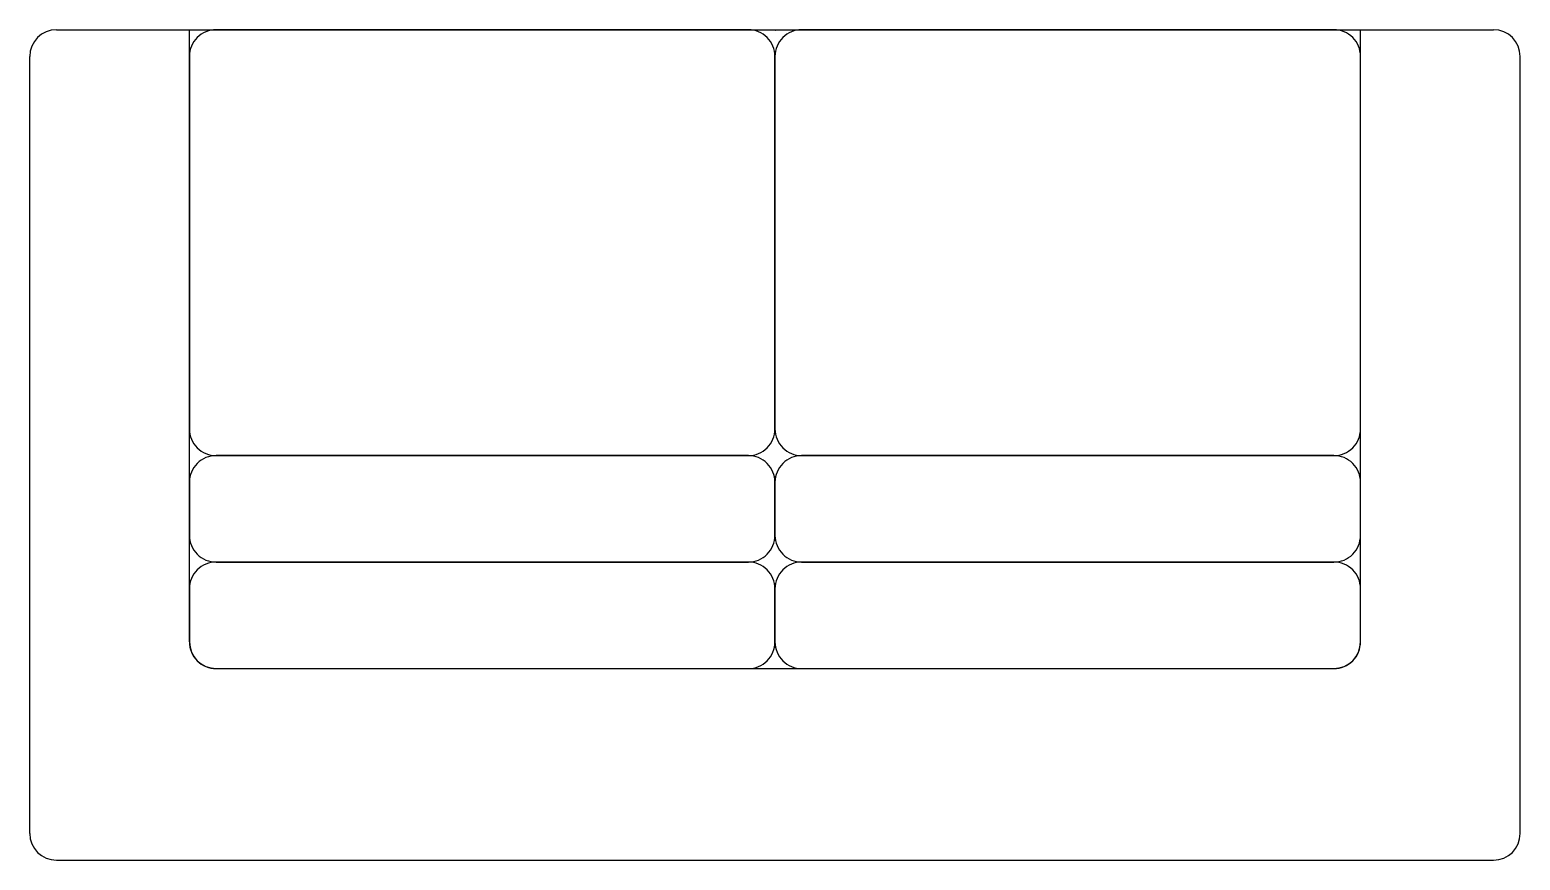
# Model space of a CAD drawing. Extents: x 5565 to 6965, y 7873 to 8653.
import ezdxf

# ---------------------------------------------------------------- set-up
doc = ezdxf.new("R2010")
doc.units = 0
doc.header["$MEASUREMENT"] = 0
doc.layers.get('0').update_dxf_attribs({"linetype": 'CONTINUOUS'})

msp = doc.modelspace()

# ---------------------------------------------------------------- linework, layer by layer
at = {"color": 4}
for p, q in [((5589.6, 8653.4), (6939.6, 8653.4)), ((5714.6, 8078.4), (5714.6, 8653.4)), ((6814.6, 8078.4), (6814.6, 8653.4)), ((5564.6, 7898.4), (5564.6, 8628.4)), ((6964.6, 7898.4), (6964.6, 8628.4)), ((5589.6, 7873.4), (6939.6, 7873.4))]:
    msp.add_line(p, q, dxfattribs=at)
at = {"color": 2}
msp.add_line((5739.6, 8053.4), (6789.6, 8053.4), dxfattribs=at)
for points in [[(5739.6, 8253.4), (6239.6, 8253.4, 0.414214), (6264.6, 8278.4), (6264.6, 8628.4, 0.414214), (6239.6, 8653.4), (5739.6, 8653.4, 0.414214), (5714.6, 8628.4), (5714.6, 8278.4, 0.414214)], [(6289.6, 8253.4), (6789.6, 8253.4, 0.414214), (6814.6, 8278.4), (6814.6, 8628.4, 0.414214), (6789.6, 8653.4), (6289.6, 8653.4, 0.414214), (6264.6, 8628.4), (6264.6, 8278.4, 0.414214)], [(5739.6, 8153.4), (6239.6, 8153.4, 0.414214), (6264.6, 8178.4), (6264.6, 8228.4, 0.414214), (6239.6, 8253.4), (5739.6, 8253.4, 0.414214), (5714.6, 8228.4), (5714.6, 8178.4, 0.414214)], [(6289.6, 8153.4), (6789.6, 8153.4, 0.414214), (6814.6, 8178.4), (6814.6, 8228.4, 0.414214), (6789.6, 8253.4), (6289.6, 8253.4, 0.414214), (6264.6, 8228.4), (6264.6, 8178.4, 0.414214)], [(5739.6, 8053.4), (6239.6, 8053.4, 0.414214), (6264.6, 8078.4), (6264.6, 8128.4, 0.414214), (6239.6, 8153.4), (5739.6, 8153.4, 0.414214), (5714.6, 8128.4), (5714.6, 8078.4, 0.414214)], [(6289.6, 8053.4), (6789.6, 8053.4, 0.414214), (6814.6, 8078.4), (6814.6, 8128.4, 0.414214), (6789.6, 8153.4), (6289.6, 8153.4, 0.414214), (6264.6, 8128.4), (6264.6, 8078.4, 0.414214)]]:
    msp.add_lwpolyline(points, format="xyb", close=True, dxfattribs=at)
at = {"color": 4}
for centre, start, end in [((5589.6, 8628.4), 90, 180), ((6939.6, 8628.4), 360, 90), ((5589.6, 7898.4), 180, 270), ((6939.6, 7898.4), 270, 360)]:
    msp.add_arc(centre, 25, start, end, dxfattribs=at)
at = {"color": 2}
for centre, start, end in [((5739.6, 8078.4), 180, 270), ((6789.6, 8078.4), 270, 360)]:
    msp.add_arc(centre, 25, start, end, dxfattribs=at)

# ---------------------------------------------------------------- texts
at = {"color": 2, "width": 0.8, "flags": 9}
for tag, s in [('YSIZE', '780'), ('XSIZE', '1400')]:
    msp.add_attdef(tag, (6264.6, 8652.2), s, height=0.5, dxfattribs=at)

doc.saveas('drawing.dxf')
